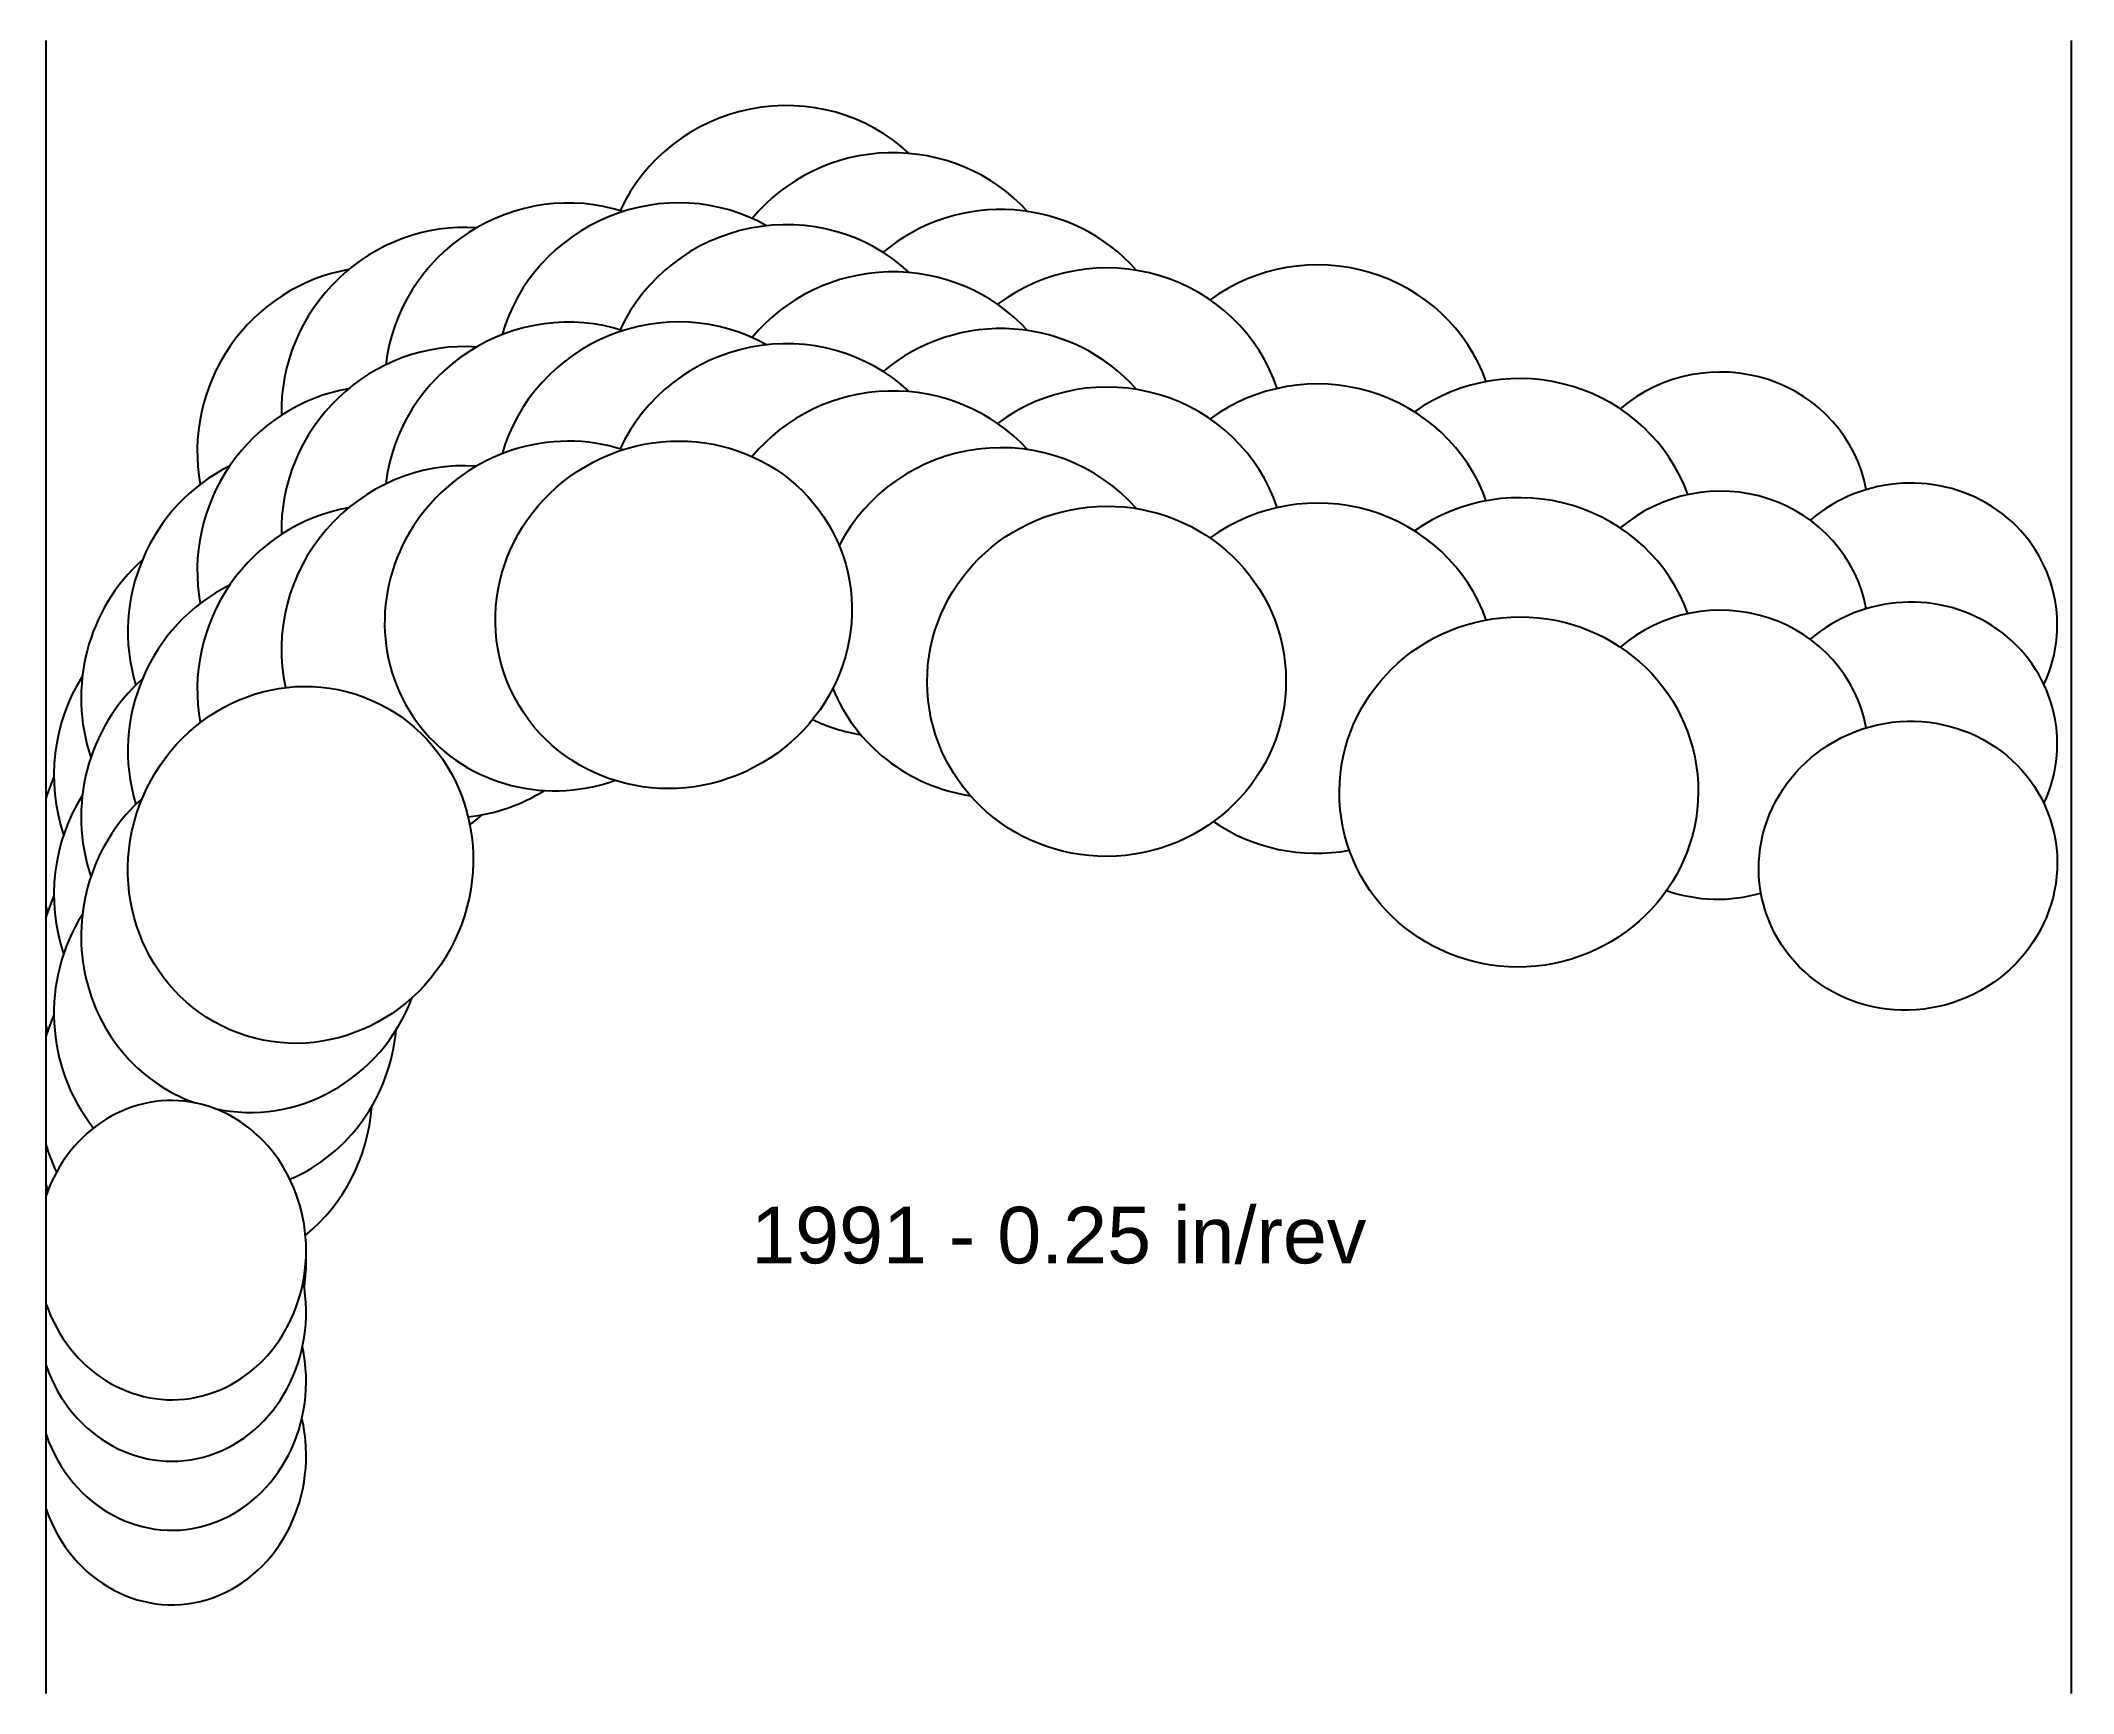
# Model space of a CAD drawing. Header units: inches. Extents: x -4.26 to 0, y -2.35 to 1.12.
import ezdxf
from ezdxf.enums import TextEntityAlignment as Align

# ---------------------------------------------------------------- set-up
doc = ezdxf.new("R2010")
doc.units = ezdxf.units.IN
doc.header["$MEASUREMENT"] = 0
for name, color, linetype, true_color in [('Blade_1', 30, 'Continuous', 0xff7f00), ('Blade_2', 7, 'Continuous', 0xcccc00), ('Blade_3', 7, 'Continuous', 0x00cc00), ('Blade_4', 7, 'Continuous', 0x00cccc)]:
    doc.layers.add(name, color=color, linetype=linetype, true_color=true_color)
doc.layers.add('Gage_Line', color=7, linetype='Continuous')
doc.styles.get("Standard").update_dxf_attribs({"font": 'arial.ttf'})

msp = doc.modelspace()

# ---------------------------------------------------------------- linework, layer by layer
at = {"layer": 'Blade_1'}
for centre, major_axis, ratio, start_param, end_param in [((-2.9331, 0.4163), (0.3418, 0.1579), 0.961741, 6.887044, 8.733445), ((-2.0247, 0.2767), (0.3759, 0.0211), 0.97622, 6.542771, 8.452499), ((-2.9331, 0.1663), (0.3418, 0.1579), 0.961741, 6.887044, 8.733445), ((-1.1596, 0.0445), (0.3747, 0.0367), 0.976065, 6.527727, 8.379385), ((-2.0247, 0.0267), (0.3759, 0.0211), 0.97622, 6.542771, 8.452499), ((-3.7161, -0.1086), (0.1313, 0.3529), 0.956714, 0.794009, 2.246315), ((-0.3429, -0.1104), (0.3028, 0.083), 0.963314, 5.600023, 8.31064), ((-1.1596, -0.2055), (0.3747, 0.0367), 0.976065, 6.527727, 8.379385), ((-3.7161, -0.3586), (0.1313, 0.3529), 0.956714, 0.794009, 2.246315), ((-0.3429, -0.3604), (0.3028, 0.083), 0.963314, 5.600023, 8.31064), ((-3.9868, -1.4174), (-0.0038, 0.314), 0.899554, 1.928645, 7.469252), ((-3.9868, -1.1674), (-0.0038, 0.314), 0.899554, 1.928645, 1.966796)]:
    msp.add_ellipse(centre, major_axis=major_axis, ratio=ratio, start_param=start_param, end_param=end_param, dxfattribs=at)
for centre, major_axis, ratio in [((-2.9331, -0.0837), (0.3418, 0.1579), 0.961741), ((-2.0247, -0.2233), (0.3759, 0.0211), 0.97622), ((-1.1596, -0.4555), (0.3747, 0.0367), 0.976065), ((-3.7161, -0.6086), (0.1313, 0.3529), 0.956714), ((-0.3429, -0.6104), (0.3028, 0.083), 0.963314)]:
    msp.add_ellipse(centre, major_axis=major_axis, ratio=ratio, dxfattribs=at)
at = {"layer": 'Blade_2'}
for centre, major_axis, ratio, start_param, end_param in [((-3.1683, 0.4138), (0.3031, 0.2234), 0.96019, 0.601143, 2.412355), ((-2.2492, 0.3995), (0.3716, 0.0604), 0.975677, 6.828907, 8.4036), ((-3.1683, 0.1638), (0.3031, 0.2234), 0.96019, 0.601143, 2.412355), ((-2.2492, 0.1495), (0.3716, 0.0604), 0.975677, 6.828907, 8.4036), ((-3.1683, -0.0862), (0.3031, 0.2234), 0.96019, 0.601143, 4.402703), ((-2.2492, -0.1005), (0.3716, 0.0604), 0.975677, 6.828907, 8.803514), ((-3.816, -0.2523), (0.0685, 0.3702), 0.956051, 7.173113, 8.384079), ((-3.816, -0.5023), (0.0685, 0.3702), 0.956051, 7.173113, 8.384079), ((-2.2492, -0.1005), (0.3716, 0.0604), 0.975677, 3.36046, 4.392454), ((-3.816, -0.7523), (0.0685, 0.3702), 0.956051, 7.173113, 9.272526), ((-3.816, -0.7523), (0.0685, 0.3702), 0.956051, 3.108062, 4.52149), ((-3.9868, -1.5464), (-0.0038, 0.314), 0.899554, 1.928645, 4.905839)]:
    msp.add_ellipse(centre, major_axis=major_axis, ratio=ratio, start_param=start_param, end_param=end_param, dxfattribs=at)
at = {"layer": 'Blade_3'}
for centre, major_axis, ratio, start_param, end_param in [((-2.4737, 0.5225), (0.3762, 0.0143), 0.965876, 6.966554, 8.715815), ((-3.3883, 0.3596), (0.2518, 0.2799), 0.958789, 6.923947, 8.631908), ((-1.5831, 0.2832), (0.3755, 0.027), 0.976172, 6.549392, 8.422639), ((-2.4737, 0.2725), (0.3762, 0.0143), 0.965876, 6.966554, 8.715815), ((-3.3883, 0.1096), (0.2518, 0.2799), 0.958789, 6.923947, 8.631908), ((-0.7393, 0.1226), (0.3115, 0.0396), 0.965365, 6.339762, 8.453249), ((-2.4737, 0.0225), (0.3762, 0.0143), 0.965876, 6.966554, 8.715815), ((-1.5831, 0.0332), (0.3755, 0.027), 0.976172, 6.549392, 8.422639), ((-3.3883, -0.1404), (0.2518, 0.2799), 0.958789, 6.923947, 8.828649), ((-0.7393, -0.1274), (0.3115, 0.0396), 0.965365, 6.339762, 8.453249), ((-1.5831, -0.2168), (0.3755, 0.027), 0.976172, 6.549392, 8.422639), ((-0.7393, -0.3774), (0.3115, 0.0396), 0.965365, 6.339762, 8.453249), ((-3.8738, -0.4199), (0.0037, 0.3765), 0.955589, 7.280034, 8.202805), ((-2.4737, 0.0225), (0.3762, 0.0143), 0.965876, 4.213937, 4.497831), ((-3.8738, -0.6699), (0.0037, 0.3765), 0.955589, 7.280034, 8.202805), ((-3.3883, -0.1404), (0.2518, 0.2799), 0.958789, 3.959581, 4.419029), ((-1.5831, -0.2168), (0.3755, 0.027), 0.976172, 4.027614, 4.824213), ((-0.7393, -0.3774), (0.3115, 0.0396), 0.965365, 4.231795, 4.873725), ((-3.8738, -0.9199), (0.0037, 0.3765), 0.955589, 7.280034, 8.558256), ((-3.8738, -0.9199), (0.0037, 0.3765), 0.955589, 3.537803, 4.628268), ((-3.9868, -1.4413), (-0.0038, 0.314), 0.899554, 4.530798, 4.737016), ((-3.9868, -1.6913), (-0.0038, 0.314), 0.899554, 1.928645, 4.931783)]:
    msp.add_ellipse(centre, major_axis=major_axis, ratio=ratio, start_param=start_param, end_param=end_param, dxfattribs=at)
at = {"layer": 'Blade_4'}
for centre, major_axis, ratio, start_param, end_param in [((-2.7034, 0.6215), (0.3618, 0.1041), 0.96324, 6.802141, 8.730405), ((-2.7034, 0.3715), (0.3618, 0.1041), 0.96324, 6.802141, 8.730405), ((-3.5679, 0.2738), (0.1955, 0.3218), 0.957659, 0.695188, 2.324675), ((-2.7034, 0.1215), (0.3618, 0.1041), 0.96324, 6.802141, 8.730405), ((-3.5679, 0.0238), (0.1955, 0.3218), 0.957659, 0.695188, 2.324675), ((-3.5679, -0.2262), (0.1955, 0.3218), 0.957659, 0.695188, 2.324675), ((-3.916, -0.5838), (-0.0088, 0.3764), 0.931067, 7.391507, 7.520437), ((-3.5679, -0.2262), (0.1955, 0.3218), 0.957659, 4.309697, 4.398198), ((-3.916, -0.8338), (-0.0088, 0.3764), 0.931067, 7.391507, 7.520437), ((-3.916, -0.5838), (-0.0088, 0.3764), 0.931067, 8.137107, 8.167216), ((-3.916, -1.0838), (-0.0088, 0.3764), 0.931067, 7.391507, 7.520437), ((-3.916, -0.8338), (-0.0088, 0.3764), 0.931067, 8.137107, 8.167216), ((-3.916, -1.0838), (-0.0088, 0.3764), 0.931067, 3.759234, 4.606049), ((-3.916, -1.0838), (-0.0088, 0.3764), 0.931067, 8.137107, 8.300542), ((-3.9868, -1.8477), (-0.0038, 0.314), 0.899554, 1.928478, 4.950811)]:
    msp.add_ellipse(centre, major_axis=major_axis, ratio=ratio, start_param=start_param, end_param=end_param, dxfattribs=at)
at = {"layer": 'Gage_Line'}
for p, q in [((-4.25, -2.3477), (-4.25, 1.1215)), ((0, -2.3477), (0, 1.1215))]:
    msp.add_line(p, q, dxfattribs=at)

# ---------------------------------------------------------------- texts
msp.add_text('1991 - 0.25 in/rev', height=0.11875).set_placement((-2.125, -1.3858), align=Align.MIDDLE_CENTER)

doc.saveas('drawing.dxf')
